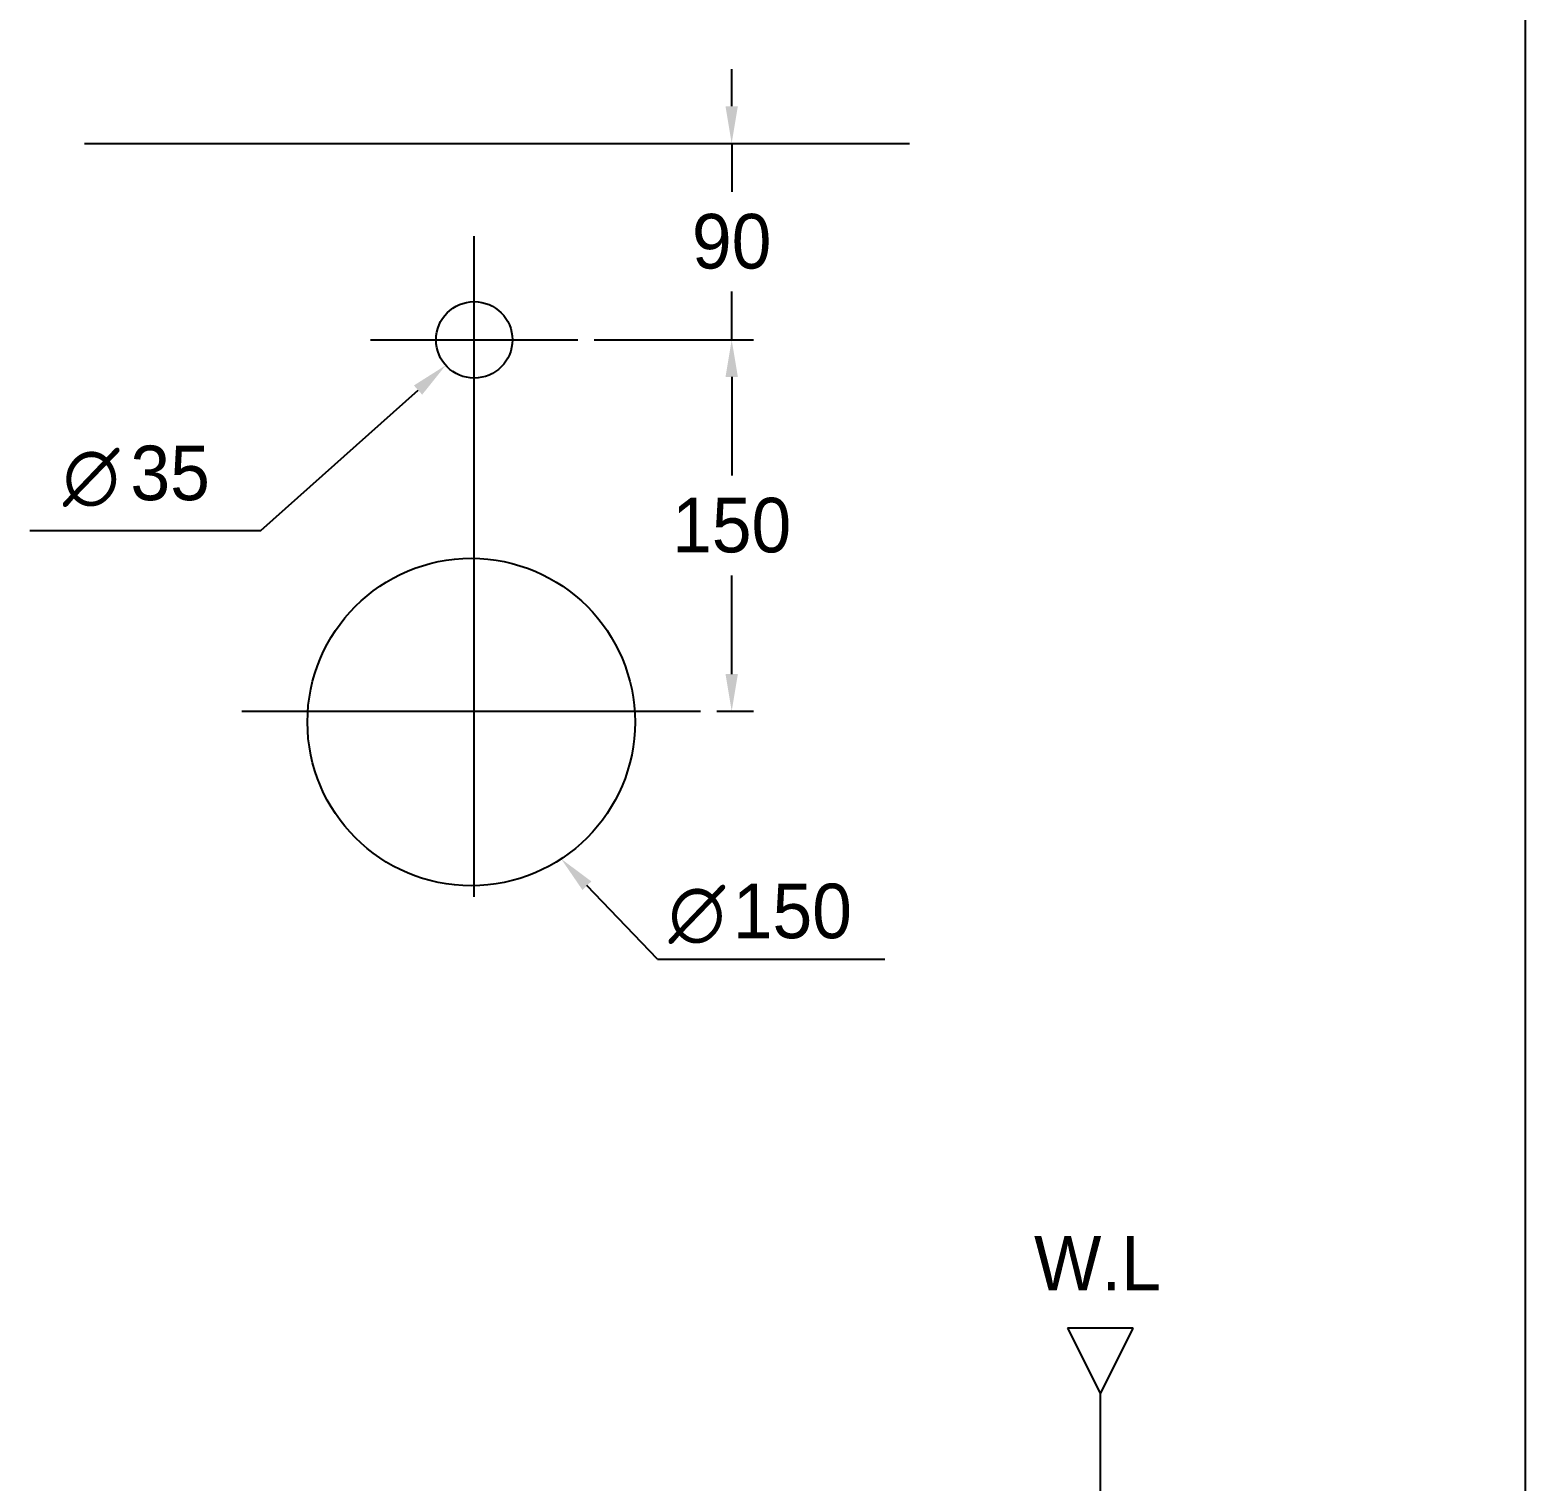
# Model space of a CAD drawing. Header units: millimetres. Extents: x 0 to 1800, y -67 to 2530.
# Drawn here: x 1115 to 1800, y 1201 to 1865 of the extents above; entities that cross this region are included whole.
import ezdxf
from ezdxf.enums import TextEntityAlignment as Align
from ezdxf.lldxf.tags import DXFTag

# ---------------------------------------------------------------- set-up
doc = ezdxf.new("R2010")
doc.units = ezdxf.units.MM
for name, color, linetype in [('TEXT', 7, 'Continuous'), ('도각라인', 255, 'Continuous'), ('외형선', 3, 'Continuous'), ('중심선', 1, 'DASHED'), ('치수선', 7, 'Continuous')]:
    doc.layers.add(name, color=color, linetype=linetype)
doc.styles.add('140911', font='HBATANG.TTF')
doc.styles.add('____', font='')
doc.styles.add('타이틀', font='H2GTRM.TTF', dxfattribs={"height": 25})
doc.styles.get('____').set_extended_font_data('굴림')
tags = doc.linetypes.add('DASHDOT', pattern=[70, 31, -13, 13, -13]).pattern_tags.tags
tags[10:11] = [DXFTag(74, 4), DXFTag(75, 0), DXFTag(340, '0'), DXFTag(46, 0.0), DXFTag(50, 0.0), DXFTag(44, 0.0), DXFTag(45, 0.0)]
tags[8:9] = [DXFTag(74, 4), DXFTag(75, 0), DXFTag(340, '0'), DXFTag(46, 0.0), DXFTag(50, 0.0), DXFTag(44, 0.0), DXFTag(45, 0.0)]
tags[6:7] = [DXFTag(74, 4), DXFTag(75, 0), DXFTag(340, '0'), DXFTag(46, 0.0), DXFTag(50, 0.0), DXFTag(44, 0.0), DXFTag(45, 0.0)]
tags[4:5] = [DXFTag(74, 4), DXFTag(75, 0), DXFTag(340, '0'), DXFTag(46, 0.0), DXFTag(50, 0.0), DXFTag(44, 0.0), DXFTag(45, 0.0)]
tags = doc.linetypes.add('DASHED', pattern=[25.72, 12.86, -12.86]).pattern_tags.tags
tags[6:7] = [DXFTag(74, 4), DXFTag(75, 0), DXFTag(340, '0'), DXFTag(46, 0.0), DXFTag(50, 0.0), DXFTag(44, 0.0), DXFTag(45, 0.0)]
tags[4:5] = [DXFTag(74, 4), DXFTag(75, 0), DXFTag(340, '0'), DXFTag(46, 0.0), DXFTag(50, 0.0), DXFTag(44, 0.0), DXFTag(45, 0.0)]
doc.dimstyles.new('MSADIM', dxfattribs={"dimtxt": 33, "dimasz": 17, "dimexe": 10, "dimexo": 7.5, "dimgap": 10, "dimtad": 0, "dimtih": 1, "dimtoh": 1, "dimdec": 0, "dimzin": 1, "dimdsep": 46, "dimtxsty": '____', "dimcen": 11.25, "dimadec": 0, "dimazin": 0, "dimtfac": 1, "dimtdec": 0, "dimtix": 1, "dimtmove": 0, "dimatfit": 3, "dimfxl": 1, "dimtolj": 1, "dimtzin": 1, "dimarcsym": 0})

# ---------------------------------------------------------------- blocks, each defined once
blk = doc.blocks.new('*D1')
at = {"layer": '치수선', "color": 0, "linetype": 'Continuous', "lineweight": -2, "transparency": 16777216}
for p, q in [((1373.75, 1723.33), (1446.65, 1723.33)), ((1436.65, 1706.33), (1436.65, 1661.15)), ((1436.65, 1570.27), (1436.65, 1615.45)), ((1429.89, 1553.27), (1446.65, 1553.27))]:
    blk.add_line(p, q, dxfattribs=at)
at = {"layer": '치수선', "color": 0, "linetype": 'Continuous', "transparency": 16777216}
for points in [[(1433.82, 1706.33), (1439.49, 1706.33), (1436.65, 1723.33)], [(1433.82, 1570.27), (1439.49, 1570.27), (1436.65, 1553.27)]]:
    blk.add_solid(points, dxfattribs=at)
at = {"layer": '치수선', "color": 0, "linetype": 'Continuous', "transparency": 16777216, "insert": (1436.65, 1638.3), "char_height": 25, "attachment_point": 5, "style": '____'}
blk.add_mtext('\\A1;150', dxfattribs=at)
blk = doc.blocks.new('*D13')
at = {"layer": '치수선', "color": 0, "linetype": 'Continuous', "lineweight": -2, "transparency": 16777216}
for p, q in [((1436.65, 1830.33), (1436.65, 1847.33)), ((1424.85, 1813.33), (1446.65, 1813.33)), ((1436.65, 1813.33), (1436.65, 1791.15)), ((1436.65, 1723.33), (1436.65, 1745.51)), ((1373.75, 1723.33), (1446.65, 1723.33)), ((1436.65, 1706.33), (1436.65, 1689.33))]:
    blk.add_line(p, q, dxfattribs=at)
at = {"layer": '치수선', "color": 0, "linetype": 'Continuous', "transparency": 16777216}
for points in [[(1433.82, 1830.33), (1439.49, 1830.33), (1436.65, 1813.33)], [(1433.82, 1706.33), (1439.49, 1706.33), (1436.65, 1723.33)]]:
    blk.add_solid(points, dxfattribs=at)
at = {"layer": '치수선', "color": 0, "linetype": 'Continuous', "transparency": 16777216, "insert": (1436.65, 1768.33), "char_height": 25, "attachment_point": 5, "style": '____'}
blk.add_mtext('\\A1;90', dxfattribs=at)

msp = doc.modelspace()

# ---------------------------------------------------------------- linework, layer by layer
msp.add_line((1402.64, 1439.72), (1506.75, 1439.72))
at = {"layer": '도각라인', "color": 7}
msp.add_line((1800, 2530), (1800, 0), dxfattribs=at)
at = {"layer": '외형선', "linetype": 'Continuous'}
for p, q in [((1140.24, 1813.33), (1518.02, 1813.33)), ((1620.48, 1270.64), (1590.48, 1270.64)), ((1590.48, 1270.64), (1605.48, 1240.64)), ((1605.48, 1240.64), (1620.48, 1270.64)), ((1605.48, 140.62), (1605.48, 1240.64))]:
    msp.add_line(p, q, dxfattribs=at)
for centre, radius in [((1318.75, 1723.33), 17.5), ((1317.39, 1548.27), 75)]:
    msp.add_circle(centre, radius, dxfattribs=at)
at = {"layer": '중심선', "linetype": 'DASHDOT'}
for p, q in [((1318.75, 1468.28), (1318.75, 1770.83)), ((1271.25, 1723.33), (1366.25, 1723.33)), ((1212.39, 1553.27), (1422.39, 1553.27))]:
    msp.add_line(p, q, dxfattribs=at)
at = {"layer": '치수선'}
for p, q in [((1221, 1635.97), (1293.02, 1700.34)), ((1115.27, 1635.97), (1221, 1635.97)), ((1402.64, 1439.72), (1370.35, 1473.33))]:
    msp.add_line(p, q, dxfattribs=at)
for points in [[(1291.13, 1702.45), (1294.91, 1698.23), (1305.7, 1711.67)], [(1372.39, 1475.29), (1368.3, 1471.37), (1358.57, 1485.59)]]:
    msp.add_solid(points, dxfattribs=at)

# ---------------------------------------------------------------- texts
at = {"layer": 'TEXT', "style": '타이틀'}
msp.add_text('W.L', height=25, dxfattribs=at).set_placement((1604.17, 1300.43), align=Align.MIDDLE)
at = {"layer": '치수선'}
for s, style, p in [('∅', '140911', (1130.41, 1648.39)), ('35', '타이틀', (1161.31, 1649.88)), ('∅', '140911', (1407.78, 1448.23)), ('150', '타이틀', (1437.15, 1449.25))]:
    msp.add_text(s, height=25, dxfattribs=dict(at, style=style)).set_placement(p)

# ---------------------------------------------------------------- dimensions: what is measured, and where the dimension line sits
at = {"layer": '치수선', "linetype": 'Continuous'}
dim = msp.add_linear_dim(base=(1436.65, 1723.33), p1=(1417.35, 1813.33), p2=(1366.25, 1723.33), angle=90, dimstyle='MSADIM', override={"dimtxt": 25}, dxfattribs=at)
dim.commit()
dim.dimension.update_dxf_attribs({"geometry": '*D13', "text_midpoint": (1436.65, 1768.33)})
dim = msp.add_linear_dim(base=(1436.65, 1723.33), p1=(1422.39, 1553.27), p2=(1366.25, 1723.33), angle=90, text='150', dimstyle='MSADIM', override={"dimtxt": 25}, dxfattribs=at)
dim.commit()
dim.dimension.update_dxf_attribs({"geometry": '*D1', "text_midpoint": (1436.65, 1638.3)})

doc.saveas('drawing.dxf')
